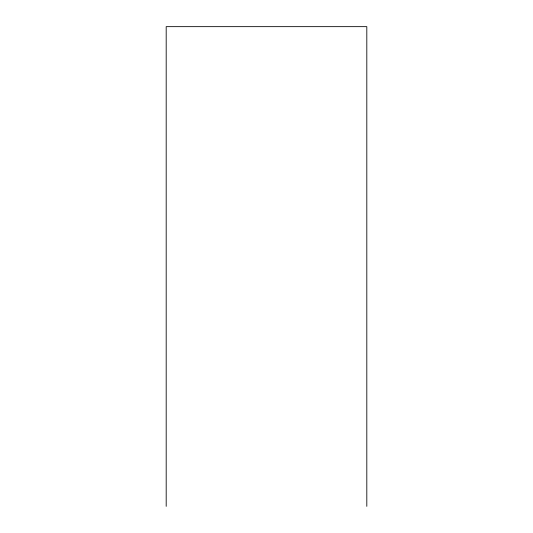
<?xml version="1.0" encoding="UTF-8"?>
<svg xmlns="http://www.w3.org/2000/svg" width="533" height="533" viewBox="0 0 533 533"><rect width="100%" height="100%" fill="white"/><g stroke="black" fill="none" stroke-linecap="round" stroke-linejoin="round"><path stroke-width="0.8" d="M366.811 506.35L366.811 26.65L166.189 26.65L166.189 506.35"/></g></svg>
